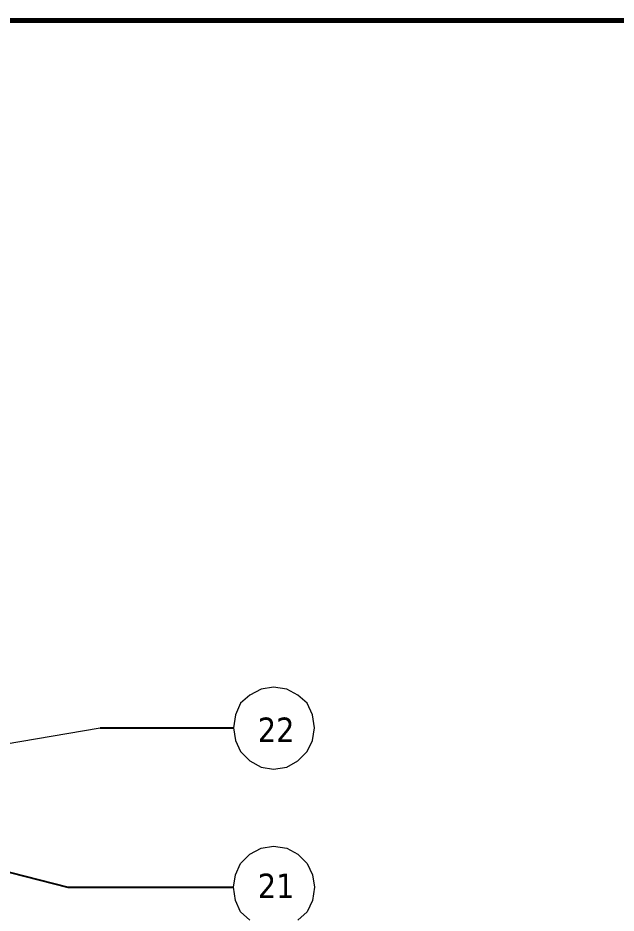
# Model space of a CAD drawing. Header units: millimetres. Extents: x 248233 to 259628, y -181361 to -174035.
# Drawn here: x 251669 to 252657, y -175756 to -174277 of the extents above; entities that cross this region are included whole.
import ezdxf

# ---------------------------------------------------------------- set-up
doc = ezdxf.new("R2010")
doc.units = ezdxf.units.MM
doc.header["$LTSCALE"] = 13
doc.layers.add('1', color=4, linetype='Continuous')
doc.layers.add('标注、文本', color=3, linetype='Continuous', lineweight=25)
doc.layers.add('铁心', color=3, linetype='Continuous', lineweight=0)
doc.styles.add('Tahoma$001', font='tahoma.ttf', dxfattribs={"height": 2.159784})

msp = doc.modelspace()

# ---------------------------------------------------------------- linework, layer by layer
at = {"layer": '1', "const_width": 8.634}
msp.add_lwpolyline([(248874.328, -181089.568), (258346.648, -181089.568), (258346.648, -174281.338), (248874.328, -174281.338), (248874.328, -181089.568)], dxfattribs=at)
at = {"layer": '标注、文本'}
for p, q in [((251804.861, -175450.021), (252024.959, -175450.021)), ((251352.793, -175610.711), (251751.532, -175713.057)), ((251751.532, -175713.057), (252024.959, -175713.057))]:
    msp.add_line(p, q, dxfattribs=at)
at = {"layer": '铁心'}
for p, q in [((252091.22, -175382.434), (252070.679, -175385.747)), ((252113.087, -175385.747), (252091.22, -175382.434)), ((252052.126, -175395.686), (252036.886, -175409.27)), ((252070.679, -175385.747), (252052.126, -175395.686)), ((252131.64, -175395.686), (252113.087, -175385.747)), ((252146.88, -175409.27), (252131.64, -175395.686)), ((252036.886, -175409.27), (252028.272, -175428.154)), ((252155.494, -175428.154), (252146.88, -175409.27)), ((252028.272, -175428.154), (252024.959, -175450.021)), ((252158.807, -175450.021), (252155.494, -175428.154)), ((252024.959, -175450.021), (252028.272, -175470.562)), ((252155.494, -175470.562), (252158.807, -175450.021)), ((252028.272, -175470.562), (252036.886, -175489.115)), ((252146.88, -175489.115), (252155.494, -175470.562)), ((252036.886, -175489.115), (252052.126, -175504.355)), ((252131.64, -175504.355), (252146.88, -175489.115)), ((252052.126, -175504.355), (252070.679, -175514.625)), ((252070.679, -175514.625), (252091.22, -175517.938)), ((252091.22, -175517.938), (252113.087, -175514.625)), ((252113.087, -175514.625), (252131.64, -175504.355)), ((252052.126, -175658.722), (252070.679, -175648.452)), ((252070.679, -175648.452), (252091.22, -175645.139)), ((252091.22, -175645.139), (252113.087, -175648.452)), ((252113.087, -175648.452), (252131.64, -175658.722)), ((252036.886, -175673.962), (252052.126, -175658.722)), ((252131.64, -175658.722), (252146.88, -175673.962)), ((252028.272, -175692.516), (252036.886, -175673.962)), ((252146.88, -175673.962), (252155.494, -175692.516)), ((252024.959, -175713.057), (252028.272, -175692.516)), ((252155.494, -175692.516), (252158.807, -175713.057)), ((252028.272, -175734.923), (252024.959, -175713.057)), ((252158.807, -175713.057), (252155.494, -175734.923)), ((252036.886, -175753.807), (252028.272, -175734.923)), ((252155.494, -175734.923), (252146.88, -175753.807)), ((252052.126, -175767.391), (252036.886, -175753.807)), ((252146.88, -175753.807), (252131.64, -175767.391))]:
    msp.add_line(p, q, dxfattribs=at)
msp.add_lwpolyline([(251180.248, -175555.994), (251804.861, -175450.021)], dxfattribs=at)

# ---------------------------------------------------------------- texts
at = {"layer": '铁心', "style": 'Tahoma$001'}
for s, p in [('22', (252065.271, -175473.212)), ('21', (252065.271, -175731.055))]:
    msp.add_text(s, height=40.3499, dxfattribs=at).set_placement(p)

doc.saveas('drawing.dxf')
